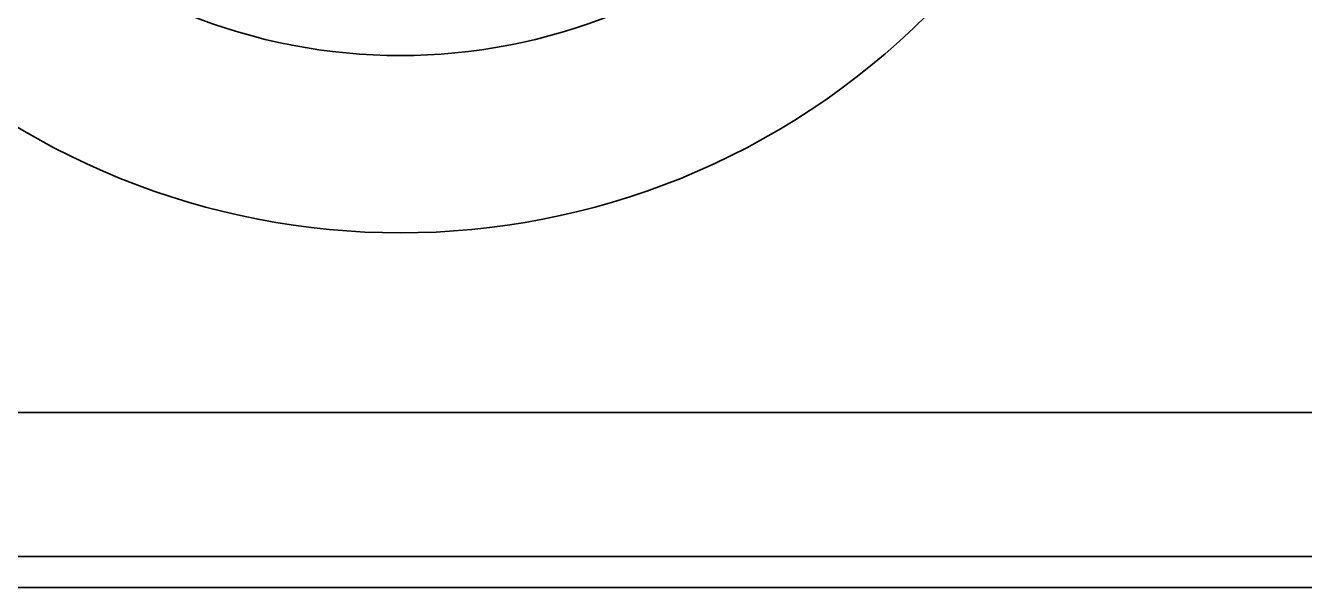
# Model space of a CAD drawing. Extents: x 23 to 417, y 3 to 294.
# Drawn here: x 214.83 to 223.84, y 153.03 to 156.99 of the extents above; entities that cross this region are included whole.
import ezdxf

# ---------------------------------------------------------------- set-up
doc = ezdxf.new("R2010")
doc.units = 0
doc.layers.add('1', color=7, linetype='Continuous', lineweight=13)

msp = doc.modelspace()

# ---------------------------------------------------------------- linework, layer by layer
at = {"layer": '1', "color": 7, "lineweight": 35}
for p, q in [((210.4547, 154.2581), (236.4894, 154.2581)), ((209.4408, 153.2442), (236.0343, 153.2442)), ((209.222, 153.0254), (239.722, 153.0254))]:
    msp.add_line(p, q, dxfattribs=at)
for radius in [5.25, 4]:
    msp.add_arc((217.472, 160.7754), radius, 135, 315, dxfattribs=at)

doc.saveas('drawing.dxf')
